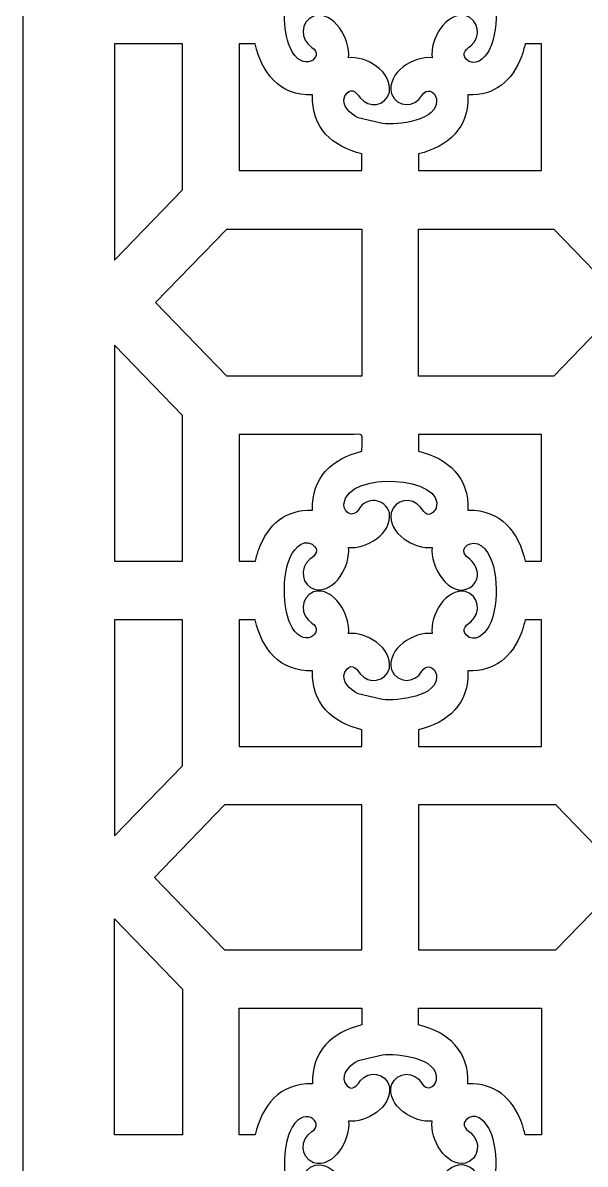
# Model space of a CAD drawing. Header units: centimetres. Extents: x -27 to -21.5, y -9 to 9.
# Drawn here: x -26.999 to -24.596, y 0.003 to 4.882 of the extents above; entities that cross this region are included whole.
import ezdxf

# ---------------------------------------------------------------- set-up
doc = ezdxf.new("R2010")
doc.units = ezdxf.units.CM
doc.header["$MEASUREMENT"] = 0
doc.layers.add('layer 1', color=7, linetype='Continuous')

msp = doc.modelspace()

# ---------------------------------------------------------------- linework, layer by layer
at = {"layer": 'layer 1', "color": 250, "lineweight": 30}
for points, knots in [([(-26.99915, -9.0002), (-26.99915, -9.0002), (-26.99915, 9.00076), (-26.99915, 9.00076), (-26.99915, 9.00076), (-26.99915, 9.00076), (-21.5206, 9.00076), (-21.5206, 9.00076), (-21.5206, 9.00076), (-21.5206, 9.00076), (-21.5206, -9.0002), (-21.5206, -9.0002), (-21.5206, -9.0002), (-21.5206, -9.0002), (-26.99915, -9.0002), (-26.99915, -9.0002)], [0, 0, 0, 0, 0.2, 0.2, 0.2, 0.2, 0.4, 0.4, 0.4, 0.4, 0.6, 0.6, 0.6, 0.6, 1, 1, 1, 1]), ([(-25.86163, 5.04672), (-25.88834, 4.97147), (-25.88975, 4.85245), (-25.85832, 4.77855), (-25.85832, 4.77855), (-25.80635, 4.6564), (-25.70389, 4.73938), (-25.76361, 4.77694), (-25.76361, 4.77694), (-25.81476, 4.80913), (-25.81523, 4.88631), (-25.75735, 4.91077), (-25.75735, 4.91077), (-25.66909, 4.93667), (-25.59832, 4.80889), (-25.60763, 4.7325), (-25.60763, 4.7325), (-25.53478, 4.74202), (-25.41849, 4.67321), (-25.43299, 4.58527), (-25.43299, 4.58527), (-25.44948, 4.52534), (-25.52031, 4.51444), (-25.55845, 4.56122), (-25.55845, 4.56122), (-25.57684, 4.58917), (-25.59999, 4.60897), (-25.62307, 4.5682), (-25.62307, 4.5682), (-25.64138, 4.52719), (-25.59744, 4.49101), (-25.56691, 4.47545), (-25.56691, 4.47545), (-25.56691, 4.47545), (-25.4624, 4.45076), (-25.4624, 4.45076), (-25.4624, 4.45076), (-25.401, 4.44414), (-25.22009, 4.46131), (-25.23134, 4.55619), (-25.23134, 4.55619), (-25.23931, 4.59169), (-25.27493, 4.60349), (-25.29379, 4.57142), (-25.29379, 4.57142), (-25.32499, 4.51837), (-25.39986, 4.51849), (-25.42338, 4.57789), (-25.42338, 4.57789), (-25.44845, 4.66887), (-25.32461, 4.7424), (-25.25076, 4.7325), (-25.25076, 4.7325), (-25.26002, 4.80945), (-25.19329, 4.92782), (-25.10819, 4.91288), (-25.10819, 4.91288), (-25.05016, 4.89586), (-25.03959, 4.82266), (-25.0849, 4.78329), (-25.0849, 4.78329), (-25.11197, 4.76431), (-25.1311, 4.74044), (-25.09164, 4.71656), (-25.09164, 4.71656), (-25.05233, 4.69787), (-25.01586, 4.74345), (-25.00186, 4.77456), (-25.00186, 4.77456), (-24.96428, 4.85793), (-24.96173, 5.04312), (-25.03894, 5.10832), (-25.03894, 5.10832), (-25.08253, 5.13896), (-25.13792, 5.09728), (-25.10415, 5.06321), (-25.10415, 5.06321), (-25.05702, 5.03005), (-25.03253, 4.96965), (-25.08786, 4.92929), (-25.08786, 4.92929), (-25.1777, 4.87838), (-25.26004, 5.02285), (-25.25076, 5.10106), (-25.25076, 5.10106), (-25.32531, 5.09163), (-25.43984, 5.16032), (-25.4254, 5.24828), (-25.4254, 5.24828), (-25.40891, 5.30825), (-25.33802, 5.31914), (-25.29994, 5.27236), (-25.29994, 5.27236), (-25.28245, 5.24579), (-25.26294, 5.2252), (-25.23737, 5.26173), (-25.23737, 5.26173), (-25.23737, 5.26173), (-25.23359, 5.26923), (-25.23359, 5.26923), (-25.23359, 5.26923), (-25.18889, 5.40353), (-25.61449, 5.43341), (-25.62764, 5.28625), (-25.62764, 5.28625), (-25.62705, 5.24492), (-25.58745, 5.22746), (-25.5646, 5.26214), (-25.5646, 5.26214), (-25.53419, 5.32072), (-25.45048, 5.31188), (-25.43299, 5.24831), (-25.43299, 5.24831), (-25.41846, 5.16011), (-25.53431, 5.09171), (-25.60763, 5.10106), (-25.60763, 5.10106), (-25.59817, 5.02419), (-25.66525, 4.90579), (-25.7502, 4.9207), (-25.7502, 4.9207), (-25.80823, 4.93775), (-25.8188, 5.01093), (-25.77352, 5.05029), (-25.77352, 5.05029), (-25.74777, 5.06834), (-25.72782, 5.08849), (-25.7632, 5.11488), (-25.7632, 5.11488), (-25.80893, 5.13952), (-25.8466, 5.08577), (-25.86163, 5.04672)], [0, 0, 0, 0, 0.0294118, 0.0294118, 0.0294118, 0.0294118, 0.0588235, 0.0588235, 0.0588235, 0.0588235, 0.0882353, 0.0882353, 0.0882353, 0.0882353, 0.1176471, 0.1176471, 0.1176471, 0.1176471, 0.1470588, 0.1470588, 0.1470588, 0.1470588, 0.1764706, 0.1764706, 0.1764706, 0.1764706, 0.2058824, 0.2058824, 0.2058824, 0.2058824, 0.2352941, 0.2352941, 0.2352941, 0.2352941, 0.2647059, 0.2647059, 0.2647059, 0.2647059, 0.2941176, 0.2941176, 0.2941176, 0.2941176, 0.3235294, 0.3235294, 0.3235294, 0.3235294, 0.3529412, 0.3529412, 0.3529412, 0.3529412, 0.3823529, 0.3823529, 0.3823529, 0.3823529, 0.4117647, 0.4117647, 0.4117647, 0.4117647, 0.4411765, 0.4411765, 0.4411765, 0.4411765, 0.4705882, 0.4705882, 0.4705882, 0.4705882, 0.5, 0.5, 0.5, 0.5, 0.5294118, 0.5294118, 0.5294118, 0.5294118, 0.5588235, 0.5588235, 0.5588235, 0.5588235, 0.5882353, 0.5882353, 0.5882353, 0.5882353, 0.6176471, 0.6176471, 0.6176471, 0.6176471, 0.6470588, 0.6470588, 0.6470588, 0.6470588, 0.6764706, 0.6764706, 0.6764706, 0.6764706, 0.7058824, 0.7058824, 0.7058824, 0.7058824, 0.7352941, 0.7352941, 0.7352941, 0.7352941, 0.7647059, 0.7647059, 0.7647059, 0.7647059, 0.7941176, 0.7941176, 0.7941176, 0.7941176, 0.8235294, 0.8235294, 0.8235294, 0.8235294, 0.8529412, 0.8529412, 0.8529412, 0.8529412, 0.8823529, 0.8823529, 0.8823529, 0.8823529, 0.9117647, 0.9117647, 0.9117647, 0.9117647, 0.9411765, 0.9411765, 0.9411765, 0.9411765, 1, 1, 1, 1]), ([(-26.60783, 4.79179), (-26.60783, 4.79179), (-26.31675, 4.79179), (-26.31675, 4.79179), (-26.31675, 4.79179), (-26.31675, 4.79179), (-26.31675, 4.168), (-26.31675, 4.168), (-26.31675, 4.168), (-26.31675, 4.168), (-26.60783, 3.86737), (-26.60783, 3.86737), (-26.60783, 3.86737), (-26.60783, 3.86737), (-26.60783, 4.79179), (-26.60783, 4.79179)], [0, 0, 0, 0, 0.2, 0.2, 0.2, 0.2, 0.4, 0.4, 0.4, 0.4, 0.6, 0.6, 0.6, 0.6, 1, 1, 1, 1]), ([(-26.07467, 4.79179), (-26.07467, 4.79179), (-26.00604, 4.79179), (-26.00604, 4.79179), (-26.00604, 4.79179), (-25.97798, 4.66879), (-25.90278, 4.56858), (-25.7613, 4.57382), (-25.7613, 4.57382), (-25.76616, 4.43275), (-25.67744, 4.35251), (-25.55019, 4.32132), (-25.55019, 4.32132), (-25.55019, 4.32132), (-25.55019, 4.25014), (-25.55019, 4.25014), (-25.55019, 4.25014), (-25.55019, 4.25014), (-26.07467, 4.25014), (-26.07467, 4.25014), (-26.07467, 4.25014), (-26.07467, 4.25014), (-26.07467, 4.79179), (-26.07467, 4.79179)], [0, 0, 0, 0, 0.1428571, 0.1428571, 0.1428571, 0.1428571, 0.2857143, 0.2857143, 0.2857143, 0.2857143, 0.4285714, 0.4285714, 0.4285714, 0.4285714, 0.5714286, 0.5714286, 0.5714286, 0.5714286, 0.7142857, 0.7142857, 0.7142857, 0.7142857, 1, 1, 1, 1]), ([(-24.85294, 4.79179), (-24.85294, 4.79179), (-24.78363, 4.79179), (-24.78363, 4.79179), (-24.78363, 4.79179), (-24.78363, 4.79179), (-24.78363, 4.25014), (-24.78363, 4.25014), (-24.78363, 4.25014), (-24.78363, 4.25014), (-25.30811, 4.25014), (-25.30811, 4.25014), (-25.30811, 4.25014), (-25.30811, 4.25014), (-25.30811, 4.3212), (-25.30811, 4.3212), (-25.30811, 4.3212), (-25.18101, 4.35325), (-25.09217, 4.43237), (-25.09709, 4.57382), (-25.09709, 4.57382), (-24.982, 4.56957), (-24.90868, 4.63202), (-24.86723, 4.74047), (-24.86723, 4.74047), (-24.86169, 4.75664), (-24.85692, 4.77386), (-24.85294, 4.79179)], [0, 0, 0, 0, 0.125, 0.125, 0.125, 0.125, 0.25, 0.25, 0.25, 0.25, 0.375, 0.375, 0.375, 0.375, 0.5, 0.5, 0.5, 0.5, 0.625, 0.625, 0.625, 0.625, 0.75, 0.75, 0.75, 0.75, 1, 1, 1, 1]), ([(-25.55019, 3.37165), (-25.55019, 3.37165), (-25.55019, 4.00015), (-25.55019, 4.00015), (-25.55019, 4.00015), (-25.55019, 4.00015), (-26.12781, 4.00015), (-26.12781, 4.00015), (-26.12781, 4.00015), (-26.12781, 4.00015), (-26.4321, 3.6859), (-26.4321, 3.6859), (-26.4321, 3.6859), (-26.4321, 3.6859), (-26.12781, 3.37165), (-26.12781, 3.37165), (-26.12781, 3.37165), (-26.12781, 3.37165), (-25.55019, 3.37165), (-25.55019, 3.37165)], [0, 0, 0, 0, 0.1666667, 0.1666667, 0.1666667, 0.1666667, 0.3333333, 0.3333333, 0.3333333, 0.3333333, 0.5, 0.5, 0.5, 0.5, 0.6666667, 0.6666667, 0.6666667, 0.6666667, 1, 1, 1, 1]), ([(-25.30811, 4.00015), (-25.30811, 4.00015), (-25.30811, 3.37165), (-25.30811, 3.37165), (-25.30811, 3.37165), (-25.30811, 3.37165), (-24.73049, 3.37165), (-24.73049, 3.37165), (-24.73049, 3.37165), (-24.73049, 3.37165), (-24.4262, 3.6859), (-24.4262, 3.6859), (-24.4262, 3.6859), (-24.4262, 3.6859), (-24.73049, 4.00015), (-24.73049, 4.00015), (-24.73049, 4.00015), (-24.73049, 4.00015), (-25.30811, 4.00015), (-25.30811, 4.00015)], [0, 0, 0, 0, 0.1666667, 0.1666667, 0.1666667, 0.1666667, 0.3333333, 0.3333333, 0.3333333, 0.3333333, 0.5, 0.5, 0.5, 0.5, 0.6666667, 0.6666667, 0.6666667, 0.6666667, 1, 1, 1, 1]), ([(-26.31675, 2.58001), (-26.31675, 2.58001), (-26.60783, 2.58001), (-26.60783, 2.58001), (-26.60783, 2.58001), (-26.60783, 2.58001), (-26.60783, 3.50443), (-26.60783, 3.50443), (-26.60783, 3.50443), (-26.60783, 3.50443), (-26.31675, 3.20383), (-26.31675, 3.20383), (-26.31675, 3.20383), (-26.31675, 3.20383), (-26.31675, 2.58001), (-26.31675, 2.58001)], [0, 0, 0, 0, 0.2, 0.2, 0.2, 0.2, 0.4, 0.4, 0.4, 0.4, 0.6, 0.6, 0.6, 0.6, 1, 1, 1, 1]), ([(-26.00542, 2.58001), (-26.00542, 2.58001), (-26.07467, 2.58001), (-26.07467, 2.58001), (-26.07467, 2.58001), (-26.07467, 2.58001), (-26.07467, 3.12166), (-26.07467, 3.12166), (-26.07467, 3.12166), (-25.91775, 3.12166), (-25.76083, 3.12166), (-25.60391, 3.12166), (-25.60391, 3.12166), (-25.53624, 3.12166), (-25.55019, 3.13944), (-25.55019, 3.05063), (-25.55019, 3.05063), (-25.6772, 3.01861), (-25.76619, 2.93932), (-25.7613, 2.79798), (-25.7613, 2.79798), (-25.87657, 2.80229), (-25.94992, 2.73954), (-25.99131, 2.63092), (-25.99131, 2.63092), (-25.99678, 2.6149), (-26.0015, 2.59782), (-26.00542, 2.58001)], [0, 0, 0, 0, 0.125, 0.125, 0.125, 0.125, 0.25, 0.25, 0.25, 0.25, 0.375, 0.375, 0.375, 0.375, 0.5, 0.5, 0.5, 0.5, 0.625, 0.625, 0.625, 0.625, 0.75, 0.75, 0.75, 0.75, 1, 1, 1, 1]), ([(-24.78363, 2.58001), (-24.78363, 2.58001), (-24.85223, 2.58001), (-24.85223, 2.58001), (-24.85223, 2.58001), (-24.88032, 2.7031), (-24.95569, 2.80322), (-25.09709, 2.79798), (-25.09709, 2.79798), (-25.09217, 2.939), (-25.18095, 3.01926), (-25.30811, 3.05045), (-25.30811, 3.05045), (-25.30811, 3.05045), (-25.30811, 3.12166), (-25.30811, 3.12166), (-25.30811, 3.12166), (-25.30811, 3.12166), (-24.78363, 3.12166), (-24.78363, 3.12166), (-24.78363, 3.12166), (-24.78363, 3.12166), (-24.78363, 2.58001), (-24.78363, 2.58001)], [0, 0, 0, 0, 0.1428571, 0.1428571, 0.1428571, 0.1428571, 0.2857143, 0.2857143, 0.2857143, 0.2857143, 0.4285714, 0.4285714, 0.4285714, 0.4285714, 0.5714286, 0.5714286, 0.5714286, 0.5714286, 0.7142857, 0.7142857, 0.7142857, 0.7142857, 1, 1, 1, 1]), ([(-25.86163, 2.58496), (-25.88834, 2.50971), (-25.88975, 2.39067), (-25.85832, 2.31676), (-25.85832, 2.31676), (-25.80635, 2.19464), (-25.70389, 2.27763), (-25.76361, 2.31518), (-25.76361, 2.31518), (-25.81476, 2.34734), (-25.81523, 2.42453), (-25.75735, 2.44902), (-25.75735, 2.44902), (-25.66909, 2.47491), (-25.59832, 2.34714), (-25.60763, 2.27074), (-25.60763, 2.27074), (-25.53478, 2.28026), (-25.41849, 2.21145), (-25.43299, 2.12352), (-25.43299, 2.12352), (-25.44948, 2.06355), (-25.52031, 2.05269), (-25.55845, 2.09944), (-25.55845, 2.09944), (-25.57684, 2.12738), (-25.59999, 2.14718), (-25.62307, 2.10644), (-25.62307, 2.10644), (-25.64138, 2.0654), (-25.59744, 2.02922), (-25.56691, 2.0137), (-25.56691, 2.0137), (-25.56691, 2.0137), (-25.4624, 1.989), (-25.4624, 1.989), (-25.4624, 1.989), (-25.401, 1.98235), (-25.22009, 1.99955), (-25.23134, 2.09443), (-25.23134, 2.09443), (-25.23931, 2.12993), (-25.27493, 2.14174), (-25.29379, 2.10966), (-25.29379, 2.10966), (-25.32499, 2.05658), (-25.39986, 2.05673), (-25.42338, 2.11613), (-25.42338, 2.11613), (-25.44845, 2.20712), (-25.32461, 2.28064), (-25.25076, 2.27074), (-25.25076, 2.27074), (-25.26002, 2.34766), (-25.19329, 2.46606), (-25.10819, 2.4511), (-25.10819, 2.4511), (-25.05016, 2.43408), (-25.03959, 2.3609), (-25.0849, 2.32151), (-25.0849, 2.32151), (-25.11197, 2.30252), (-25.1311, 2.27868), (-25.09164, 2.25478), (-25.09164, 2.25478), (-25.05233, 2.23612), (-25.01586, 2.2817), (-25.00186, 2.31281), (-25.00186, 2.31281), (-24.96428, 2.39617), (-24.96173, 2.58133), (-25.03894, 2.64654), (-25.03894, 2.64654), (-25.08253, 2.67721), (-25.13792, 2.63552), (-25.10415, 2.60146), (-25.10415, 2.60146), (-25.05702, 2.5683), (-25.03253, 2.50789), (-25.08786, 2.46753), (-25.08786, 2.46753), (-25.1777, 2.41662), (-25.26004, 2.56106), (-25.25076, 2.6393), (-25.25076, 2.6393), (-25.32531, 2.62987), (-25.43984, 2.69853), (-25.4254, 2.78653), (-25.4254, 2.78653), (-25.40891, 2.84646), (-25.33802, 2.85739), (-25.29994, 2.81058), (-25.29994, 2.81058), (-25.28245, 2.78401), (-25.26294, 2.76341), (-25.23737, 2.79994), (-25.23737, 2.79994), (-25.23737, 2.79994), (-25.23359, 2.80744), (-25.23359, 2.80744), (-25.23359, 2.80744), (-25.18889, 2.94178), (-25.61449, 2.97166), (-25.62764, 2.82449), (-25.62764, 2.82449), (-25.62705, 2.78316), (-25.58745, 2.7657), (-25.5646, 2.80038), (-25.5646, 2.80038), (-25.53419, 2.85894), (-25.45048, 2.85009), (-25.43299, 2.78653), (-25.43299, 2.78653), (-25.41846, 2.69836), (-25.53431, 2.62996), (-25.60763, 2.6393), (-25.60763, 2.6393), (-25.59817, 2.56241), (-25.66525, 2.44404), (-25.7502, 2.45892), (-25.7502, 2.45892), (-25.80823, 2.476), (-25.8188, 2.54917), (-25.77352, 2.58851), (-25.77352, 2.58851), (-25.74777, 2.60655), (-25.72782, 2.62671), (-25.7632, 2.6531), (-25.7632, 2.6531), (-25.80893, 2.67773), (-25.8466, 2.62401), (-25.86163, 2.58496)], [0, 0, 0, 0, 0.0294118, 0.0294118, 0.0294118, 0.0294118, 0.0588235, 0.0588235, 0.0588235, 0.0588235, 0.0882353, 0.0882353, 0.0882353, 0.0882353, 0.1176471, 0.1176471, 0.1176471, 0.1176471, 0.1470588, 0.1470588, 0.1470588, 0.1470588, 0.1764706, 0.1764706, 0.1764706, 0.1764706, 0.2058824, 0.2058824, 0.2058824, 0.2058824, 0.2352941, 0.2352941, 0.2352941, 0.2352941, 0.2647059, 0.2647059, 0.2647059, 0.2647059, 0.2941176, 0.2941176, 0.2941176, 0.2941176, 0.3235294, 0.3235294, 0.3235294, 0.3235294, 0.3529412, 0.3529412, 0.3529412, 0.3529412, 0.3823529, 0.3823529, 0.3823529, 0.3823529, 0.4117647, 0.4117647, 0.4117647, 0.4117647, 0.4411765, 0.4411765, 0.4411765, 0.4411765, 0.4705882, 0.4705882, 0.4705882, 0.4705882, 0.5, 0.5, 0.5, 0.5, 0.5294118, 0.5294118, 0.5294118, 0.5294118, 0.5588235, 0.5588235, 0.5588235, 0.5588235, 0.5882353, 0.5882353, 0.5882353, 0.5882353, 0.6176471, 0.6176471, 0.6176471, 0.6176471, 0.6470588, 0.6470588, 0.6470588, 0.6470588, 0.6764706, 0.6764706, 0.6764706, 0.6764706, 0.7058824, 0.7058824, 0.7058824, 0.7058824, 0.7352941, 0.7352941, 0.7352941, 0.7352941, 0.7647059, 0.7647059, 0.7647059, 0.7647059, 0.7941176, 0.7941176, 0.7941176, 0.7941176, 0.8235294, 0.8235294, 0.8235294, 0.8235294, 0.8529412, 0.8529412, 0.8529412, 0.8529412, 0.8823529, 0.8823529, 0.8823529, 0.8823529, 0.9117647, 0.9117647, 0.9117647, 0.9117647, 0.9411765, 0.9411765, 0.9411765, 0.9411765, 1, 1, 1, 1]), ([(-26.60783, 2.33), (-26.60783, 2.33), (-26.31675, 2.33), (-26.31675, 2.33), (-26.31675, 2.33), (-26.31675, 2.33), (-26.31675, 1.70621), (-26.31675, 1.70621), (-26.31675, 1.70621), (-26.31675, 1.70621), (-26.60783, 1.40561), (-26.60783, 1.40561), (-26.60783, 1.40561), (-26.60783, 1.40561), (-26.60783, 2.33), (-26.60783, 2.33)], [0, 0, 0, 0, 0.2, 0.2, 0.2, 0.2, 0.4, 0.4, 0.4, 0.4, 0.6, 0.6, 0.6, 0.6, 1, 1, 1, 1]), ([(-26.07467, 2.33), (-26.07467, 2.33), (-26.00604, 2.33), (-26.00604, 2.33), (-26.00604, 2.33), (-25.97798, 2.20703), (-25.90278, 2.10682), (-25.7613, 2.11203), (-25.7613, 2.11203), (-25.76616, 1.97099), (-25.67741, 1.89073), (-25.55019, 1.85956), (-25.55019, 1.85956), (-25.55019, 1.85956), (-25.55019, 1.78838), (-25.55019, 1.78838), (-25.55019, 1.78838), (-25.55019, 1.78838), (-26.07467, 1.78838), (-26.07467, 1.78838), (-26.07467, 1.78838), (-26.07467, 1.78838), (-26.07467, 2.33), (-26.07467, 2.33)], [0, 0, 0, 0, 0.1428571, 0.1428571, 0.1428571, 0.1428571, 0.2857143, 0.2857143, 0.2857143, 0.2857143, 0.4285714, 0.4285714, 0.4285714, 0.4285714, 0.5714286, 0.5714286, 0.5714286, 0.5714286, 0.7142857, 0.7142857, 0.7142857, 0.7142857, 1, 1, 1, 1]), ([(-24.85294, 2.33), (-24.85294, 2.33), (-24.78363, 2.33), (-24.78363, 2.33), (-24.78363, 2.33), (-24.78363, 2.33), (-24.78363, 1.78838), (-24.78363, 1.78838), (-24.78363, 1.78838), (-24.78363, 1.78838), (-25.30811, 1.78838), (-25.30811, 1.78838), (-25.30811, 1.78838), (-25.30811, 1.78838), (-25.30811, 1.85941), (-25.30811, 1.85941), (-25.30811, 1.85941), (-25.18101, 1.89146), (-25.09217, 1.97061), (-25.09709, 2.11203), (-25.09709, 2.11203), (-24.982, 2.10779), (-24.90868, 2.17024), (-24.86723, 2.27868), (-24.86723, 2.27868), (-24.86169, 2.29485), (-24.85692, 2.31207), (-24.85294, 2.33)], [0, 0, 0, 0, 0.125, 0.125, 0.125, 0.125, 0.25, 0.25, 0.25, 0.25, 0.375, 0.375, 0.375, 0.375, 0.5, 0.5, 0.5, 0.5, 0.625, 0.625, 0.625, 0.625, 0.75, 0.75, 0.75, 0.75, 1, 1, 1, 1]), ([(-26.43664, 1.22883), (-26.43664, 1.22883), (-26.43664, 1.22883), (-26.43664, 1.22883), (-26.43664, 1.22883), (-26.43664, 1.22883), (-26.43664, 1.22883), (-26.43664, 1.22883), (-26.43664, 1.22883), (-26.43664, 1.22883), (-26.43664, 1.22883), (-26.43664, 1.22883), (-26.43664, 1.22883), (-26.43664, 1.22883), (-26.43664, 1.22883), (-26.43664, 1.22883), (-26.43664, 1.22883), (-26.43664, 1.22883), (-26.13692, 1.53837), (-26.13692, 1.53837), (-26.13692, 1.53837), (-26.13692, 1.53837), (-25.55019, 1.53837), (-25.55019, 1.53837), (-25.55019, 1.53837), (-25.55019, 1.53837), (-25.55019, 1.22883), (-25.55019, 1.22883), (-25.55019, 1.22883), (-25.55019, 1.22883), (-25.55019, 1.22883), (-25.55019, 1.22883), (-25.55019, 1.22883), (-25.55019, 1.22883), (-25.55019, 0.91926), (-25.55019, 0.91926), (-25.55019, 0.91926), (-25.55019, 0.91926), (-26.13692, 0.91926), (-26.13692, 0.91926), (-26.13692, 0.91926), (-26.13692, 0.91926), (-26.43664, 1.22883), (-26.43664, 1.22883)], [0, 0, 0, 0, 0.0833333, 0.0833333, 0.0833333, 0.0833333, 0.1666667, 0.1666667, 0.1666667, 0.1666667, 0.25, 0.25, 0.25, 0.25, 0.3333333, 0.3333333, 0.3333333, 0.3333333, 0.4166667, 0.4166667, 0.4166667, 0.4166667, 0.5, 0.5, 0.5, 0.5, 0.5833333, 0.5833333, 0.5833333, 0.5833333, 0.6666667, 0.6666667, 0.6666667, 0.6666667, 0.75, 0.75, 0.75, 0.75, 0.8333333, 0.8333333, 0.8333333, 0.8333333, 1, 1, 1, 1]), ([(-24.42166, 1.22883), (-24.42166, 1.22883), (-24.42166, 1.22883), (-24.42166, 1.22883), (-24.42166, 1.22883), (-24.42166, 1.22883), (-24.72138, 0.91926), (-24.72138, 0.91926), (-24.72138, 0.91926), (-24.72138, 0.91926), (-25.30811, 0.91926), (-25.30811, 0.91926), (-25.30811, 0.91926), (-25.30811, 0.91926), (-25.30811, 1.22883), (-25.30811, 1.22883), (-25.30811, 1.22883), (-25.30811, 1.22883), (-25.30811, 1.22883), (-25.30811, 1.22883), (-25.30811, 1.22883), (-25.30811, 1.22883), (-25.30811, 1.53837), (-25.30811, 1.53837), (-25.30811, 1.53837), (-25.30811, 1.53837), (-24.72138, 1.53837), (-24.72138, 1.53837), (-24.72138, 1.53837), (-24.72138, 1.53837), (-24.42166, 1.22883), (-24.42166, 1.22883), (-24.42166, 1.22883), (-24.42166, 1.22883), (-24.42166, 1.22883), (-24.42166, 1.22883), (-24.42166, 1.22883), (-24.42166, 1.22883), (-24.42166, 1.22883), (-24.42166, 1.22883), (-24.42166, 1.22883), (-24.42166, 1.22883), (-24.42166, 1.22883), (-24.42166, 1.22883)], [0, 0, 0, 0, 0.0833333, 0.0833333, 0.0833333, 0.0833333, 0.1666667, 0.1666667, 0.1666667, 0.1666667, 0.25, 0.25, 0.25, 0.25, 0.3333333, 0.3333333, 0.3333333, 0.3333333, 0.4166667, 0.4166667, 0.4166667, 0.4166667, 0.5, 0.5, 0.5, 0.5, 0.5833333, 0.5833333, 0.5833333, 0.5833333, 0.6666667, 0.6666667, 0.6666667, 0.6666667, 0.75, 0.75, 0.75, 0.75, 0.8333333, 0.8333333, 0.8333333, 0.8333333, 1, 1, 1, 1]), ([(-26.60783, 0.12763), (-26.60783, 0.12763), (-26.31675, 0.12763), (-26.31675, 0.12763), (-26.31675, 0.12763), (-26.31675, 0.12763), (-26.31675, 0.75145), (-26.31675, 0.75145), (-26.31675, 0.75145), (-26.31675, 0.75145), (-26.60783, 1.05205), (-26.60783, 1.05205), (-26.60783, 1.05205), (-26.60783, 1.05205), (-26.60783, 0.12763), (-26.60783, 0.12763)], [0, 0, 0, 0, 0.2, 0.2, 0.2, 0.2, 0.4, 0.4, 0.4, 0.4, 0.6, 0.6, 0.6, 0.6, 1, 1, 1, 1]), ([(-26.07467, 0.12763), (-26.07467, 0.12763), (-26.00604, 0.12763), (-26.00604, 0.12763), (-26.00604, 0.12763), (-25.97798, 0.25063), (-25.90278, 0.35084), (-25.7613, 0.34563), (-25.7613, 0.34563), (-25.76616, 0.48667), (-25.67741, 0.5669), (-25.55019, 0.5981), (-25.55019, 0.5981), (-25.55019, 0.5981), (-25.55019, 0.66928), (-25.55019, 0.66928), (-25.55019, 0.66928), (-25.55019, 0.66928), (-26.07467, 0.66928), (-26.07467, 0.66928), (-26.07467, 0.66928), (-26.07467, 0.66928), (-26.07467, 0.12763), (-26.07467, 0.12763)], [0, 0, 0, 0, 0.1428571, 0.1428571, 0.1428571, 0.1428571, 0.2857143, 0.2857143, 0.2857143, 0.2857143, 0.4285714, 0.4285714, 0.4285714, 0.4285714, 0.5714286, 0.5714286, 0.5714286, 0.5714286, 0.7142857, 0.7142857, 0.7142857, 0.7142857, 1, 1, 1, 1]), ([(-24.85294, 0.12763), (-24.85294, 0.12763), (-24.78363, 0.12763), (-24.78363, 0.12763), (-24.78363, 0.12763), (-24.78363, 0.12763), (-24.78363, 0.66928), (-24.78363, 0.66928), (-24.78363, 0.66928), (-24.78363, 0.66928), (-25.30811, 0.66928), (-25.30811, 0.66928), (-25.30811, 0.66928), (-25.30811, 0.66928), (-25.30811, 0.59822), (-25.30811, 0.59822), (-25.30811, 0.59822), (-25.18101, 0.56617), (-25.09217, 0.48705), (-25.09709, 0.34563), (-25.09709, 0.34563), (-24.982, 0.34984), (-24.90868, 0.28739), (-24.86723, 0.17898), (-24.86723, 0.17898), (-24.86169, 0.16278), (-24.85692, 0.14559), (-24.85294, 0.12763)], [0, 0, 0, 0, 0.125, 0.125, 0.125, 0.125, 0.25, 0.25, 0.25, 0.25, 0.375, 0.375, 0.375, 0.375, 0.5, 0.5, 0.5, 0.5, 0.625, 0.625, 0.625, 0.625, 0.75, 0.75, 0.75, 0.75, 1, 1, 1, 1]), ([(-25.86163, -0.1273), (-25.88834, -0.05205), (-25.88975, 0.06696), (-25.85832, 0.1409), (-25.85832, 0.1409), (-25.80635, 0.26302), (-25.70389, 0.18003), (-25.76361, 0.14248), (-25.76361, 0.14248), (-25.81476, 0.11032), (-25.81523, 0.03313), (-25.75735, 0.00864), (-25.75735, 0.00864), (-25.66909, -0.01725), (-25.59832, 0.11052), (-25.60763, 0.18692), (-25.60763, 0.18692), (-25.53478, 0.1774), (-25.41849, 0.24621), (-25.43299, 0.33414), (-25.43299, 0.33414), (-25.44948, 0.39408), (-25.52031, 0.40497), (-25.55845, 0.35822), (-25.55845, 0.35822), (-25.57684, 0.33025), (-25.59999, 0.31045), (-25.62307, 0.35122), (-25.62307, 0.35122), (-25.64138, 0.39226), (-25.59744, 0.42844), (-25.56691, 0.44396), (-25.56691, 0.44396), (-25.56691, 0.44396), (-25.4624, 0.46866), (-25.4624, 0.46866), (-25.4624, 0.46866), (-25.401, 0.4753), (-25.22009, 0.45811), (-25.23134, 0.36323), (-25.23134, 0.36323), (-25.23931, 0.32773), (-25.27493, 0.31592), (-25.29379, 0.348), (-25.29379, 0.348), (-25.32499, 0.40108), (-25.39986, 0.40093), (-25.42338, 0.34153), (-25.42338, 0.34153), (-25.44845, 0.25054), (-25.32461, 0.17702), (-25.25076, 0.18692), (-25.25076, 0.18692), (-25.26002, 0.10997), (-25.19329, -0.00841), (-25.10819, 0.00653), (-25.10819, 0.00653), (-25.05016, 0.02355), (-25.03959, 0.09676), (-25.0849, 0.13612), (-25.0849, 0.13612), (-25.11197, 0.15511), (-25.1311, 0.17898), (-25.09164, 0.20285), (-25.09164, 0.20285), (-25.05233, 0.22154), (-25.01586, 0.17596), (-25.00186, 0.14485), (-25.00186, 0.14485), (-24.96428, 0.06149), (-24.96173, -0.12367), (-25.03894, -0.18888), (-25.03894, -0.18888), (-25.08253, -0.21955), (-25.13792, -0.17786), (-25.10415, -0.1438), (-25.10415, -0.1438), (-25.05702, -0.11064), (-25.03253, -0.05024), (-25.08786, -0.00987), (-25.08786, -0.00987), (-25.1777, 0.04104), (-25.26004, -0.1034), (-25.25076, -0.18164), (-25.25076, -0.18164), (-25.32531, -0.17221), (-25.43984, -0.2409), (-25.4254, -0.32887), (-25.4254, -0.32887), (-25.40891, -0.38883), (-25.33802, -0.39973), (-25.29994, -0.35295), (-25.29994, -0.35295), (-25.28245, -0.32635), (-25.26294, -0.30576), (-25.23737, -0.34228), (-25.23737, -0.34228), (-25.23737, -0.34228), (-25.23359, -0.34978), (-25.23359, -0.34978), (-25.23359, -0.34978), (-25.18889, -0.48412), (-25.61449, -0.514), (-25.62764, -0.36683), (-25.62764, -0.36683), (-25.62705, -0.3255), (-25.58745, -0.30804), (-25.5646, -0.34272), (-25.5646, -0.34272), (-25.53419, -0.40128), (-25.45048, -0.39246), (-25.43299, -0.32887), (-25.43299, -0.32887), (-25.41846, -0.2407), (-25.53431, -0.1723), (-25.60763, -0.18164), (-25.60763, -0.18164), (-25.59817, -0.10478), (-25.66525, 0.01362), (-25.7502, -0.00129), (-25.7502, -0.00129), (-25.80823, -0.01834), (-25.8188, -0.09151), (-25.77352, -0.13088), (-25.77352, -0.13088), (-25.74777, -0.14892), (-25.72782, -0.16908), (-25.7632, -0.19544), (-25.7632, -0.19544), (-25.80893, -0.2201), (-25.8466, -0.16635), (-25.86163, -0.1273)], [0, 0, 0, 0, 0.0294118, 0.0294118, 0.0294118, 0.0294118, 0.0588235, 0.0588235, 0.0588235, 0.0588235, 0.0882353, 0.0882353, 0.0882353, 0.0882353, 0.1176471, 0.1176471, 0.1176471, 0.1176471, 0.1470588, 0.1470588, 0.1470588, 0.1470588, 0.1764706, 0.1764706, 0.1764706, 0.1764706, 0.2058824, 0.2058824, 0.2058824, 0.2058824, 0.2352941, 0.2352941, 0.2352941, 0.2352941, 0.2647059, 0.2647059, 0.2647059, 0.2647059, 0.2941176, 0.2941176, 0.2941176, 0.2941176, 0.3235294, 0.3235294, 0.3235294, 0.3235294, 0.3529412, 0.3529412, 0.3529412, 0.3529412, 0.3823529, 0.3823529, 0.3823529, 0.3823529, 0.4117647, 0.4117647, 0.4117647, 0.4117647, 0.4411765, 0.4411765, 0.4411765, 0.4411765, 0.4705882, 0.4705882, 0.4705882, 0.4705882, 0.5, 0.5, 0.5, 0.5, 0.5294118, 0.5294118, 0.5294118, 0.5294118, 0.5588235, 0.5588235, 0.5588235, 0.5588235, 0.5882353, 0.5882353, 0.5882353, 0.5882353, 0.6176471, 0.6176471, 0.6176471, 0.6176471, 0.6470588, 0.6470588, 0.6470588, 0.6470588, 0.6764706, 0.6764706, 0.6764706, 0.6764706, 0.7058824, 0.7058824, 0.7058824, 0.7058824, 0.7352941, 0.7352941, 0.7352941, 0.7352941, 0.7647059, 0.7647059, 0.7647059, 0.7647059, 0.7941176, 0.7941176, 0.7941176, 0.7941176, 0.8235294, 0.8235294, 0.8235294, 0.8235294, 0.8529412, 0.8529412, 0.8529412, 0.8529412, 0.8823529, 0.8823529, 0.8823529, 0.8823529, 0.9117647, 0.9117647, 0.9117647, 0.9117647, 0.9411765, 0.9411765, 0.9411765, 0.9411765, 1, 1, 1, 1])]:
    msp.add_open_spline(points, degree=3, knots=knots, dxfattribs=at)

doc.saveas('drawing.dxf')
